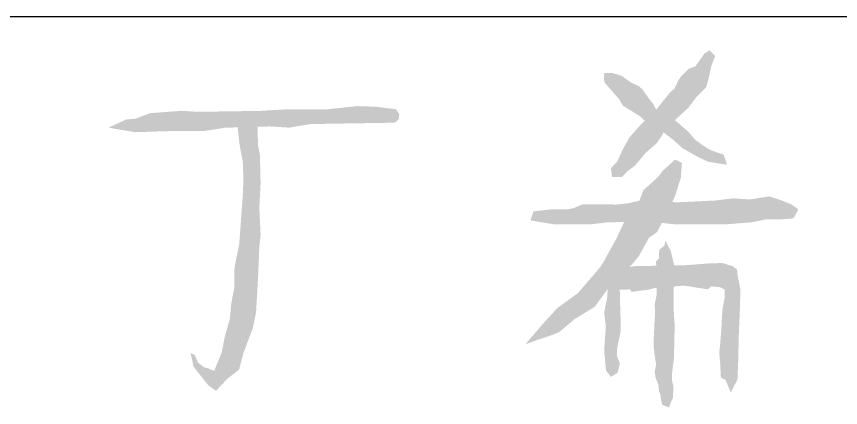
# Model space of a CAD drawing. Extents: x 5904849 to 6011887, y -826029 to -177002.
# Drawn here: x 5947053 to 5948283, y -675875 to -675292 of the extents above; entities that cross this region are included whole.
import ezdxf

# ---------------------------------------------------------------- set-up
doc = ezdxf.new("R2010")
doc.units = 0
doc.header["$LTSCALE"] = 1000
doc.header["$MEASUREMENT"] = 0
doc.layers.get('0').update_dxf_attribs({"linetype": 'CONTINUOUS'})
doc.layers.add('HATCH', color=8, linetype='CONTINUOUS')

msp = doc.modelspace()

# ---------------------------------------------------------------- hatches: boundary and pattern name
at = {"layer": 'HATCH'}
h = msp.add_hatch(color=0, dxfattribs=at)
h.paths.add_polyline_path([(5948055, -675463.4), (5948039.5, -675450.1), (5948035.5, -675446.7), (5948020.2, -675461), (5948018.4, -675464.9), (5948032.1, -675475.1), (5948047, -675488.5), (5948070.5, -675501.8), (5948085.4, -675508.7), (5948099.3, -675510.9), (5948113.2, -675513), (5948108.4, -675498.1), (5948088.1, -675491.1), (5948076.4, -675483.7), (5948065.7, -675475.7)])
h.paths.add_polyline_path([(5948035.5, -675446.7), (5948031.9, -675443.7), (5948022.9, -675437.9), (5948008.1, -675432), (5948007.6, -675431.1), (5947995, -675443.2), (5947990.6, -675447.5), (5948001.1, -675457), (5948017.1, -675463.9), (5948018.4, -675464.9), (5948020.2, -675461)])
h.paths.add_polyline_path([(5948067.2, -675412.9), (5948082.4, -675397.7), (5948086.2, -675382.5), (5948090, -675365.4), (5948095.7, -675351.2), (5948087.1, -675342.7), (5948079.5, -675347.4), (5948072.9, -675356.9), (5948066.2, -675366.4), (5948055.8, -675370.2), (5948046.3, -675379.7), (5948040.6, -675387.3), (5948034.9, -675399.6), (5948028.3, -675405.3), (5948016.9, -675419.5), (5948007.6, -675431.1), (5948008.1, -675432), (5948022.9, -675437.9), (5948031.9, -675443.7), (5948035.5, -675446.7), (5948044.4, -675438.5), (5948055.7, -675428)])
h.paths.add_polyline_path([(5947996.3, -675413.8), (5947987.3, -675401), (5947982.4, -675396.2), (5947970.7, -675390.9), (5947963.8, -675386.1), (5947956.3, -675380.8), (5947943, -675376.5), (5947930.2, -675376.5), (5947929.6, -675385.6), (5947930.9, -675390.9), (5947936, -675396.8), (5947943.2, -675405), (5947952.7, -675415.9), (5947957.9, -675425), (5947983, -675440.5), (5947990.6, -675447.5), (5947995, -675443.2), (5948007.6, -675431.1), (5948002.7, -675421.8)])
h.paths.add_polyline_path([(5948016.4, -675469.3), (5948018.4, -675464.9), (5948017.1, -675463.9), (5948001.1, -675457), (5947990.6, -675447.5), (5947984, -675453.9), (5947967.5, -675472.7), (5947958, -675489.7), (5947949.4, -675508.7), (5947940, -675518.2), (5947941.9, -675531.5), (5947956.1, -675531.5), (5947965.6, -675522), (5947976, -675514.4), (5947992.4, -675494.9), (5948008.3, -675481.2)])
h.paths.add_polyline_path([(5948044.4, -675532.4), (5948046, -675510.5), (5948035.9, -675505.4), (5948017.4, -675522.1), (5948010.1, -675531.6), (5947988.6, -675551), (5947982.5, -675566.8), (5947991.5, -675564.8), (5948031.6, -675568.6), (5948035.9, -675559.4)])
h.paths.add_polyline_path([(5948031.6, -675568.6), (5947991.5, -675564.8), (5947982.5, -675566.8), (5947981.6, -675569.1), (5947959.9, -675598.4), (5947993, -675597.6), (5948016, -675599.9), (5948024.1, -675584.7)])
h.paths.add_polyline_path([(5948219.8, -675579.7), (5948209.4, -675572.2), (5948195.2, -675566.4), (5948176.5, -675560.3), (5948147.2, -675564.8), (5948122.5, -675563.2), (5948096, -675566.4), (5948037.8, -675569.2), (5948031.6, -675568.6), (5948024.1, -675584.7), (5948016, -675599.9), (5948036.3, -675602), (5948075.1, -675602), (5948112.4, -675602), (5948128.8, -675600.5), (5948149.7, -675599), (5948170.6, -675594.6), (5948191.5, -675594.6), (5948212.3, -675593.1)])
h.paths.add_polyline_path([(5947981.6, -675569.1), (5947982.5, -675566.8), (5947966.3, -675570.4), (5947948.9, -675572.4), (5947921.4, -675572.2), (5947906.5, -675572.2), (5947897.6, -675572.2), (5947884.7, -675577.7), (5947875.2, -675579.7), (5947849.8, -675579.7), (5947824.5, -675582.6), (5947820, -675596.1), (5947855.8, -675602), (5947909.5, -675602), (5947934.9, -675599), (5947959.9, -675598.4)])
h.paths.add_polyline_path([(5947997, -675621.9), (5948008.9, -675613.5), (5948016, -675599.9), (5947993, -675597.6), (5947959.9, -675598.4), (5947948, -675623.6), (5947929.4, -675657.4), (5947924.6, -675665.2), (5947915.1, -675676.3), (5947890.6, -675704.7), (5947860.2, -675726.6), (5947841.6, -675746.9), (5947812.2, -675780.9), (5947831.4, -675773.9), (5947851.7, -675767.2), (5947863.5, -675762.1), (5947885.5, -675743.5), (5947915.9, -675724.9), (5947936.3, -675697.1), (5947966.6, -675667.5), (5947981.6, -675649.6)])
h.paths.add_polyline_path([(5948034.6, -675663.1), (5948013.6, -675663.4), (5948007.7, -675663.6), (5948008.1, -675671.2), (5948008.6, -675681.9), (5948008.1, -675691.8), (5948008.5, -675697), (5948019.9, -675696.3), (5948025.6, -675695.7), (5948033.5, -675694.8), (5948033.4, -675688.2)])
h.paths.add_polyline_path([(5948029.3, -675641.4), (5948021.3, -675626.1), (5948020, -675633.4), (5948012.7, -675639.4), (5948011.6, -675646.7), (5948012, -675652.7), (5948007.4, -675657.3), (5948007.7, -675663.6), (5948013.6, -675663.4), (5948034.6, -675663.1)])
h.paths.add_polyline_path([(5948008.1, -675671.2), (5948007.7, -675663.6), (5947991.4, -675664.1), (5947978.1, -675664.1), (5947968.3, -675665.5), (5947966.6, -675667.5), (5947936.3, -675697.1), (5947935.3, -675698.5), (5947934.4, -675712.8), (5947932.5, -675721), (5947930, -675733.7), (5947932.5, -675754), (5947930.6, -675780.5), (5947930, -675791.3), (5947931.9, -675810.3), (5947932.8, -675819.8), (5947940.1, -675829.3), (5947950.2, -675823), (5947953.4, -675809), (5947949, -675798.3), (5947949, -675788.1), (5947954.7, -675760.9), (5947954.7, -675748.9), (5947954, -675726.7), (5947953.4, -675710.3), (5947954, -675705.8), (5947952.8, -675699.5), (5947968.6, -675698.9), (5947971.1, -675702.7), (5947983.8, -675700.8), (5947995.2, -675699.5), (5948004.7, -675697), (5948008.5, -675697), (5948008.1, -675691.8), (5948008.6, -675681.9)])
h.paths.add_polyline_path([(5948128.2, -675669.1), (5948121.3, -675664.1), (5948106.1, -675659.6), (5948085.2, -675660.3), (5948060.5, -675662.2), (5948051.6, -675662.8), (5948034.6, -675663.1), (5948033.4, -675688.2), (5948033.5, -675694.8), (5948047.6, -675693.3), (5948056.7, -675694.4), (5948084.5, -675698.9), (5948090.2, -675694.4), (5948102.9, -675695.7), (5948109.8, -675698.9), (5948109.8, -675711.1), (5948106.6, -675728.2), (5948105.8, -675740.4), (5948105, -675755.8), (5948102.9, -675783.1), (5948101.6, -675792.6), (5948103.5, -675813.5), (5948103.5, -675817.3), (5948104.2, -675830.5), (5948111.1, -675833.7), (5948118.8, -675852.5), (5948128.9, -675833.1), (5948130.1, -675803.3), (5948131, -675763.1), (5948132.6, -675727.4), (5948133.3, -675698.9), (5948129.5, -675680.5)])
h.paths.add_polyline_path([(5948033.5, -675694.8), (5948025.6, -675695.7), (5948019.9, -675696.3), (5948008.5, -675697), (5948008.1, -675707.7), (5948005.4, -675721), (5948006.1, -675736.9), (5948005.4, -675741.6), (5948004.1, -675770.1), (5948004.1, -675786.7), (5948005.7, -675799.1), (5948007.5, -675811.2), (5948005.4, -675821.2), (5948006.7, -675830.5), (5948010.7, -675840.4), (5948012, -675851.1), (5948014, -675855.7), (5948014.7, -675863), (5948016.7, -675871), (5948026.7, -675875), (5948029.3, -675867.7), (5948032.6, -675861), (5948033.4, -675844.3), (5948031, -675833.5), (5948031.6, -675821.4), (5948034, -675802.1), (5948034.6, -675783.4), (5948035.2, -675750.9), (5948034, -675735.8)])
h = msp.add_hatch(color=0, dxfattribs=at)
h.paths.add_polyline_path([(5947624.4, -675438), (5947619.6, -675430.4), (5947589.3, -675426.6), (5947561.7, -675425.7), (5947518, -675430.4), (5947458.2, -675430.4), (5947417.4, -675432.8), (5947385.1, -675433.3), (5947323.4, -675434.2), (5947300.5, -675432.7), (5947279.7, -675434.2), (5947251.9, -675436.3), (5947231.1, -675444.4), (5947217, -675445.6), (5947190.4, -675457.9), (5947230.3, -675464.6), (5947289.2, -675462.7), (5947333.8, -675462.7), (5947365.2, -675457.9), (5947397.5, -675457), (5947431.6, -675456), (5947460.4, -675457.8), (5947470.6, -675456), (5947491.4, -675452.5), (5947532.3, -675451.8), (5947562.7, -675451.3), (5947617.8, -675450.4), (5947623.4, -675445.6)])
h.paths.add_polyline_path([(5947412.8, -675456.6), (5947397.5, -675457), (5947383.2, -675457.4), (5947386.1, -675483.6), (5947390.8, -675508.2), (5947391.8, -675534.8), (5947390.8, -675559.5), (5947388.9, -675585.1), (5947385.5, -675631.5), (5947378.5, -675665.7), (5947378.2, -675696.6), (5947373.8, -675719), (5947371.5, -675742.9), (5947363.7, -675770.6), (5947359.4, -675793.1), (5947351.2, -675813), (5947345.5, -675826.6), (5947339.2, -675841.7), (5947350.9, -675850), (5947368, -675832), (5947385.1, -675818.7), (5947391.7, -675794.1), (5947406, -675756.1), (5947410.7, -675732.4), (5947413.6, -675681.1), (5947415.5, -675636.5), (5947417.4, -675617.6), (5947415.5, -675576.8), (5947417.4, -675540.7), (5947416.4, -675498), (5947413.6, -675484.7)])
h.paths.add_polyline_path([(5947348.1, -675820.3), (5947337.6, -675816), (5947333, -675815.2), (5947323.7, -675807.5), (5947319.1, -675796.8), (5947313, -675793.7), (5947317.4, -675814), (5947323.7, -675822.1), (5947339.2, -675841.7), (5947345.5, -675826.6)])

# ---------------------------------------------------------------- linework, layer by layer
msp.add_line((5945249.4, -675292.1), (5950749.4, -675292.1))

doc.saveas('drawing.dxf')
